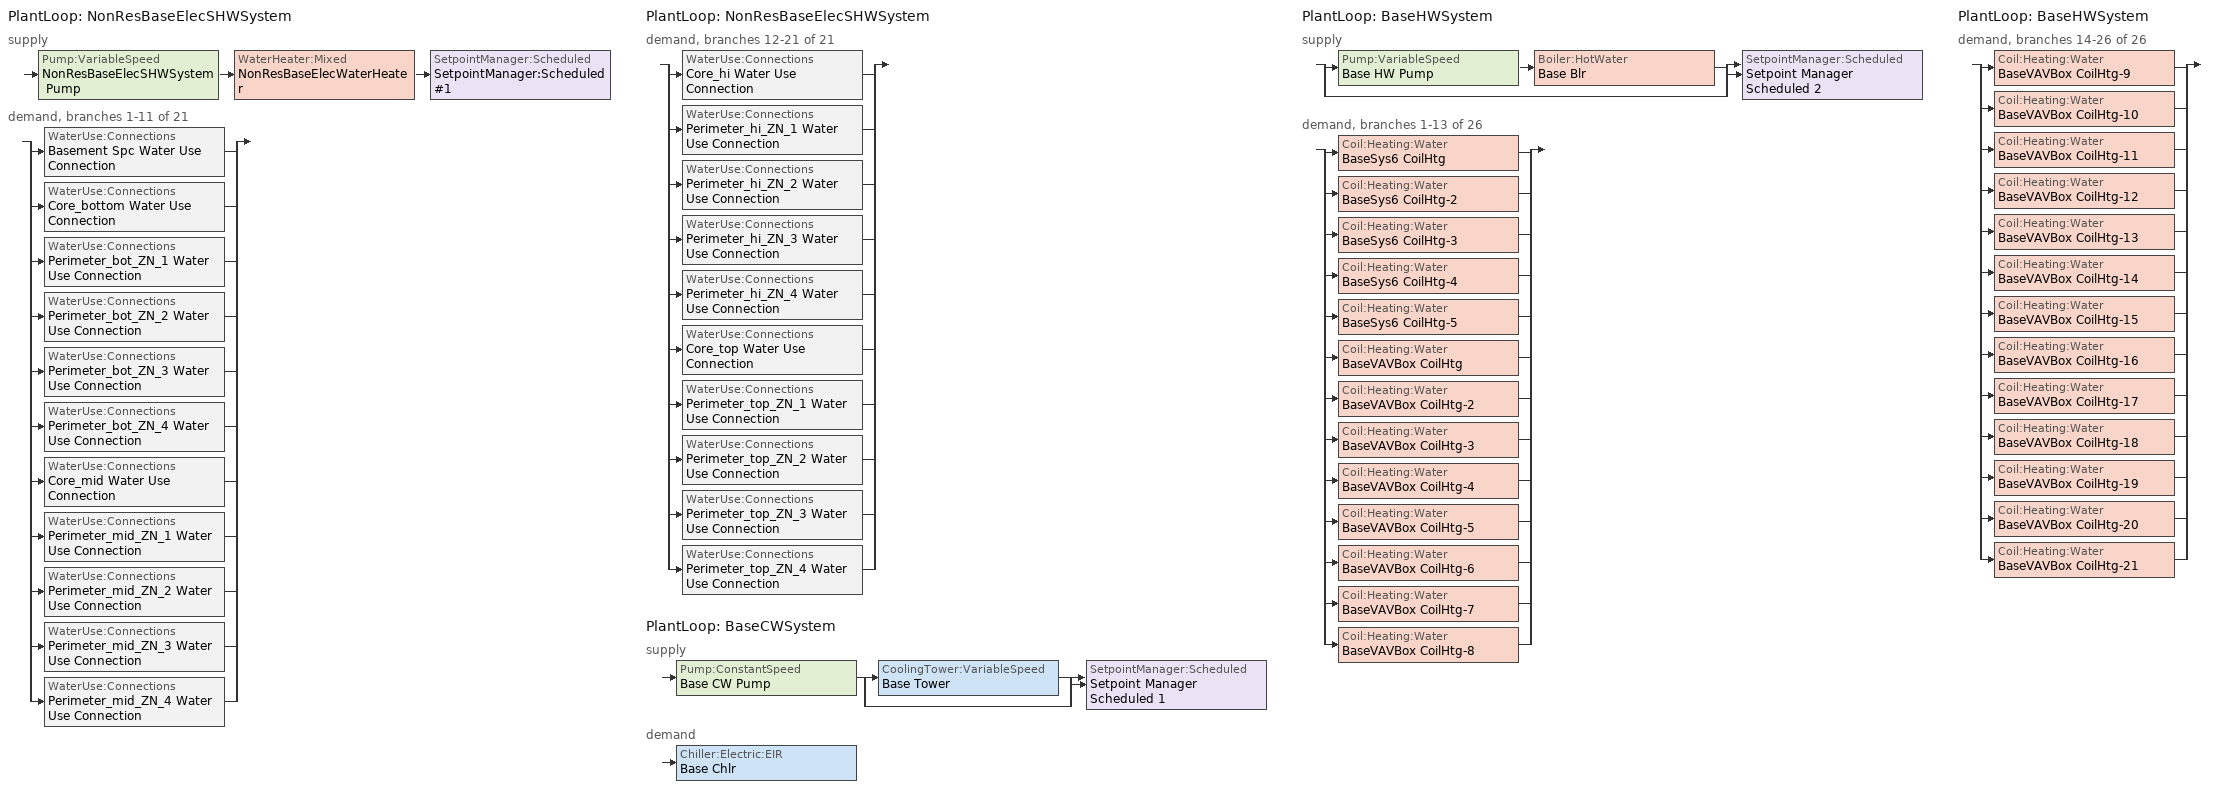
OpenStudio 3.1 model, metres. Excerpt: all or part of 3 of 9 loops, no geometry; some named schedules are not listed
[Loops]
PlantLoop 'NonResBaseElecSHWSystem'
 supply: Pump:VariableSpeed 'NonResBaseElecSHWSystem Pump' > WaterHeater:Mixed 'NonResBaseElecWaterHeater' > SetpointManager:Scheduled 'SetpointManager:Scheduled #1'
 demand, branches 1-11 of 21: split
  | WaterUse:Connections 'Basement Spc Water Use Connection'
  | WaterUse:Connections 'Core_bottom Water Use Connection'
  | WaterUse:Connections 'Perimeter_bot_ZN_1 Water Use Connection'
  | WaterUse:Connections 'Perimeter_bot_ZN_2 Water Use Connection'
  | WaterUse:Connections 'Perimeter_bot_ZN_3 Water Use Connection'
  | WaterUse:Connections 'Perimeter_bot_ZN_4 Water Use Connection'
  | WaterUse:Connections 'Core_mid Water Use Connection'
  | WaterUse:Connections 'Perimeter_mid_ZN_1 Water Use Connection'
  | WaterUse:Connections 'Perimeter_mid_ZN_2 Water Use Connection'
  | WaterUse:Connections 'Perimeter_mid_ZN_3 Water Use Connection'
  | WaterUse:Connections 'Perimeter_mid_ZN_4 Water Use Connection'
PlantLoop 'NonResBaseElecSHWSystem'
 demand, branches 12-21 of 21: split
  | WaterUse:Connections 'Core_hi Water Use Connection'
  | WaterUse:Connections 'Perimeter_hi_ZN_1 Water Use Connection'
  | WaterUse:Connections 'Perimeter_hi_ZN_2 Water Use Connection'
  | WaterUse:Connections 'Perimeter_hi_ZN_3 Water Use Connection'
  | WaterUse:Connections 'Perimeter_hi_ZN_4 Water Use Connection'
  | WaterUse:Connections 'Core_top Water Use Connection'
  | WaterUse:Connections 'Perimeter_top_ZN_1 Water Use Connection'
  | WaterUse:Connections 'Perimeter_top_ZN_2 Water Use Connection'
  | WaterUse:Connections 'Perimeter_top_ZN_3 Water Use Connection'
  | WaterUse:Connections 'Perimeter_top_ZN_4 Water Use Connection'
PlantLoop 'BaseCWSystem'
 supply: Pump:ConstantSpeed 'Base CW Pump' > split
  | CoolingTower:VariableSpeed 'Base Tower'
  | bypass
  join > SetpointManager:Scheduled 'Setpoint Manager Scheduled 1'
 demand: Chiller:Electric:EIR 'Base Chlr'
PlantLoop 'BaseHWSystem'
 supply: split
  | Pump:VariableSpeed 'Base HW Pump' > Boiler:HotWater 'Base Blr'
  | bypass
  join > SetpointManager:Scheduled 'Setpoint Manager Scheduled 2'
 demand, branches 1-13 of 26: split
  | Coil:Heating:Water 'BaseSys6 CoilHtg'
  | Coil:Heating:Water 'BaseSys6 CoilHtg-2'
  | Coil:Heating:Water 'BaseSys6 CoilHtg-3'
  | Coil:Heating:Water 'BaseSys6 CoilHtg-4'
  | Coil:Heating:Water 'BaseSys6 CoilHtg-5'
  | Coil:Heating:Water 'BaseVAVBox CoilHtg'
  | Coil:Heating:Water 'BaseVAVBox CoilHtg-2'
  | Coil:Heating:Water 'BaseVAVBox CoilHtg-3'
  | Coil:Heating:Water 'BaseVAVBox CoilHtg-4'
  | Coil:Heating:Water 'BaseVAVBox CoilHtg-5'
  | Coil:Heating:Water 'BaseVAVBox CoilHtg-6'
  | Coil:Heating:Water 'BaseVAVBox CoilHtg-7'
  | Coil:Heating:Water 'BaseVAVBox CoilHtg-8'
PlantLoop 'BaseHWSystem'
 demand, branches 14-26 of 26: split
  | Coil:Heating:Water 'BaseVAVBox CoilHtg-9'
  | Coil:Heating:Water 'BaseVAVBox CoilHtg-10'
  | Coil:Heating:Water 'BaseVAVBox CoilHtg-11'
  | Coil:Heating:Water 'BaseVAVBox CoilHtg-12'
  | Coil:Heating:Water 'BaseVAVBox CoilHtg-13'
  | Coil:Heating:Water 'BaseVAVBox CoilHtg-14'
  | Coil:Heating:Water 'BaseVAVBox CoilHtg-15'
  | Coil:Heating:Water 'BaseVAVBox CoilHtg-16'
  | Coil:Heating:Water 'BaseVAVBox CoilHtg-17'
  | Coil:Heating:Water 'BaseVAVBox CoilHtg-18'
  | Coil:Heating:Water 'BaseVAVBox CoilHtg-19'
  | Coil:Heating:Water 'BaseVAVBox CoilHtg-20'
  | Coil:Heating:Water 'BaseVAVBox CoilHtg-21'
[PlantLoop] Glycol Concentration=0; Plant Loop Volume {m3}=Autocalculate; Load Distribution Scheme=Optimal
Name | Fluid Type
NonResBaseElecSHWSystem; BaseCWSystem
BaseHWSystem | Water
[Sizing:Plant] Sizing Option=NonCoincident; Zone Timesteps in Averaging Window=1; Coincident Sizing Factor Mode=None
Name | Loop Type | Design Loop Exit Temperature {C} | Loop Design Temperature Difference {deltaC}
NonResBaseElecSHWSystem | Heating | 57.2222 | 44.4444
BaseCWSystem | Condenser | 27.8333 | 5.55556
BaseHWSystem | Heating | 71.1111 | 22.2222
[WaterHeater:Mixed]
NonResBaseElecWaterHeater: Tank Volume {m3}=0.679451; Setpoint Temperature Schedule=NonResBaseElecWaterHeater Setpoint Temp; Deadband Temperature Difference {deltaC}=2; Maximum Temperature Limit {C}=82.22; Heater Control Type=Cycle; Heater Maximum Capacity {W}=52315.8; Heater Fuel Type=Electricity; Heater Thermal Efficiency=1; Off Cycle Parasitic Fuel Consumption Rate {W}=0; Off Cycle Parasitic Heat Fraction to Tank=0.8; On Cycle Parasitic Fuel Consumption Rate {W}=0; Ambient Temperature Indicator=Schedule; Ambient Temperature Schedule=NonResBaseElecWaterHeater Ambient Temperature; Off Cycle Loss Coefficient to Ambient Temperature {W/K}=3.51839; On Cycle Loss Coefficient to Ambient Temperature {W/K}=6; Use Side Effectiveness=1; Source Side Effectiveness=1; Use Side Design Flow Rate {m3/s}=autosize; Source Side Design Flow Rate {m3/s}=autosize; Indirect Water Heating Recovery Time {hr}=1.5; Source Side Flow Control Mode=IndirectHeatPrimarySetpoint
[Pump:VariableSpeed] Rated Pump Head {Pa}=0; Pump Control Type=Intermittent; Skin Loss Radiative Fraction=0.5; Design Power Sizing Method=PowerPerFlowPerPressure; Design Electric Power per Unit Flow Rate {W/(m3/s)}=348701.1; Design Shaft Power per Unit Flow Rate per Unit Head {W-s/m3-Pa}=1.28205; Design Minimum Flow Rate Fraction=0
Name | Motor Efficiency | Coefficient 1 of the Part Load Performance Curve | Coefficient 2 of the Part Load Performance Curve | Coefficient 3 of the Part Load Performance Curve | Coefficient 4 of the Part Load Performance Curve
NonResBaseElecSHWSystem Pump
Base HW Pump | 1 | 0.0273 | -0.1317 | 0.6642 | 0.4445
[SetpointManager:Scheduled] Control Variable=Temperature
Name | Schedule | Setpoint Node or NodeList
SetpointManager:Scheduled #1 | NonResBaseElecSHWSystem Supply Temp Schedule | NonResBaseElecSHWSystem Supply Mixer Outlet Node
Setpoint Manager Scheduled 1 | BaseCWSystem Supply Temp Schedule | BaseCWSystem Supply Mixer Outlet Node
Setpoint Manager Scheduled 2 | BaseHWSystem Supply Temp Schedule | BaseHWSystem Supply Mixer Outlet Node
[WaterUse:Connections] Drain Water Heat Exchanger Type=None; Drain Water Heat Exchanger Destination=Plant
Name | Water Use Equipment Name 1
Basement Spc Water Use Connection | Basement Spc Water Use Equipment
Core_bottom Water Use Connection | Core_bottom Water Use Equipment
Perimeter_bot_ZN_1 Water Use Connection | Perimeter_bot_ZN_1 Water Use Equipment
Perimeter_bot_ZN_2 Water Use Connection | Perimeter_bot_ZN_2 Water Use Equipment
Perimeter_bot_ZN_3 Water Use Connection | Perimeter_bot_ZN_3 Water Use Equipment
Perimeter_bot_ZN_4 Water Use Connection | Perimeter_bot_ZN_4 Water Use Equipment
Core_mid Water Use Connection | Core_mid Water Use Equipment
Perimeter_mid_ZN_1 Water Use Connection | Perimeter_mid_ZN_1 Water Use Equipment
Perimeter_mid_ZN_2 Water Use Connection | Perimeter_mid_ZN_2 Water Use Equipment
Perimeter_mid_ZN_3 Water Use Connection | Perimeter_mid_ZN_3 Water Use Equipment
Perimeter_mid_ZN_4 Water Use Connection | Perimeter_mid_ZN_4 Water Use Equipment
Core_hi Water Use Connection | Core_hi Water Use Equipment
Perimeter_hi_ZN_1 Water Use Connection | Perimeter_hi_ZN_1 Water Use Equipment
Perimeter_hi_ZN_2 Water Use Connection | Perimeter_hi_ZN_2 Water Use Equipment
Perimeter_hi_ZN_3 Water Use Connection | Perimeter_hi_ZN_3 Water Use Equipment
Perimeter_hi_ZN_4 Water Use Connection | Perimeter_hi_ZN_4 Water Use Equipment
Core_top Water Use Connection | Core_top Water Use Equipment
Perimeter_top_ZN_1 Water Use Connection | Perimeter_top_ZN_1 Water Use Equipment
Perimeter_top_ZN_2 Water Use Connection | Perimeter_top_ZN_2 Water Use Equipment
Perimeter_top_ZN_3 Water Use Connection | Perimeter_top_ZN_3 Water Use Equipment
Perimeter_top_ZN_4 Water Use Connection | Perimeter_top_ZN_4 Water Use Equipment
[WaterUse:Equipment:Definition]
Name | Peak Flow Rate {m3/s} | Target Temperature Schedule
Basement Spc Water Use Definition | 3.62955e-05 | Basement Spc Target SHW Temp
Core_bottom Water Use Definition | 2.57954e-05 | Core_bottom Target SHW Temp
Perimeter_bot_ZN_1 Water Use Definition | 3.19263e-06 | Perimeter_bot_ZN_1 Target SHW Temp
Perimeter_bot_ZN_2 Water Use Definition | 2.05742e-06 | Perimeter_bot_ZN_2 Target SHW Temp
Perimeter_bot_ZN_3 Water Use Definition | 3.19265e-06 | Perimeter_bot_ZN_3 Target SHW Temp
Perimeter_bot_ZN_4 Water Use Definition | 2.0574e-06 | Perimeter_bot_ZN_4 Target SHW Temp
Core_mid Water Use Definition | 0.000128976 | Core_mid Target SHW Temp
Perimeter_mid_ZN_1 Water Use Definition | 1.59632e-05 | Perimeter_mid_ZN_1 Target SHW Temp
Perimeter_mid_ZN_2 Water Use Definition | 1.02871e-05 | Perimeter_mid_ZN_2 Target SHW Temp
Perimeter_mid_ZN_3 Water Use Definition | 1.59633e-05 | Perimeter_mid_ZN_3 Target SHW Temp
Perimeter_mid_ZN_4 Water Use Definition | 1.0287e-05 | Perimeter_mid_ZN_4 Target SHW Temp
Core_hi Water Use Definition | 0.000128976 | Core_hi Target SHW Temp
Perimeter_hi_ZN_1 Water Use Definition | 1.59632e-05 | Perimeter_hi_ZN_1 Target SHW Temp
Perimeter_hi_ZN_2 Water Use Definition | 1.02871e-05 | Perimeter_hi_ZN_2 Target SHW Temp
Perimeter_hi_ZN_3 Water Use Definition | 1.59633e-05 | Perimeter_hi_ZN_3 Target SHW Temp
Perimeter_hi_ZN_4 Water Use Definition | 1.0287e-05 | Perimeter_hi_ZN_4 Target SHW Temp
Core_top Water Use Definition | 2.57954e-05 | Core_top Target SHW Temp
Perimeter_top_ZN_1 Water Use Definition | 3.19263e-06 | Perimeter_top_ZN_1 Target SHW Temp
Perimeter_top_ZN_2 Water Use Definition | 2.05742e-06 | Perimeter_top_ZN_2 Target SHW Temp
Perimeter_top_ZN_3 Water Use Definition | 3.19265e-06 | Perimeter_top_ZN_3 Target SHW Temp
Perimeter_top_ZN_4 Water Use Definition | 2.0574e-06 | Perimeter_top_ZN_4 Target SHW Temp
[WaterUse:Equipment] Flow Rate Fraction Schedule=OfficeServiceHotWater
Name | Water Use Equipment Definition
Basement Spc Water Use Equipment | Basement Spc Water Use Definition
Core_bottom Water Use Equipment | Core_bottom Water Use Definition
Perimeter_bot_ZN_1 Water Use Equipment | Perimeter_bot_ZN_1 Water Use Definition
Perimeter_bot_ZN_2 Water Use Equipment | Perimeter_bot_ZN_2 Water Use Definition
Perimeter_bot_ZN_3 Water Use Equipment | Perimeter_bot_ZN_3 Water Use Definition
Perimeter_bot_ZN_4 Water Use Equipment | Perimeter_bot_ZN_4 Water Use Definition
Core_mid Water Use Equipment | Core_mid Water Use Definition
Perimeter_mid_ZN_1 Water Use Equipment | Perimeter_mid_ZN_1 Water Use Definition
Perimeter_mid_ZN_2 Water Use Equipment | Perimeter_mid_ZN_2 Water Use Definition
Perimeter_mid_ZN_3 Water Use Equipment | Perimeter_mid_ZN_3 Water Use Definition
Perimeter_mid_ZN_4 Water Use Equipment | Perimeter_mid_ZN_4 Water Use Definition
Core_hi Water Use Equipment | Core_hi Water Use Definition
Perimeter_hi_ZN_1 Water Use Equipment | Perimeter_hi_ZN_1 Water Use Definition
Perimeter_hi_ZN_2 Water Use Equipment | Perimeter_hi_ZN_2 Water Use Definition
Perimeter_hi_ZN_3 Water Use Equipment | Perimeter_hi_ZN_3 Water Use Definition
Perimeter_hi_ZN_4 Water Use Equipment | Perimeter_hi_ZN_4 Water Use Definition
Core_top Water Use Equipment | Core_top Water Use Definition
Perimeter_top_ZN_1 Water Use Equipment | Perimeter_top_ZN_1 Water Use Definition
Perimeter_top_ZN_2 Water Use Equipment | Perimeter_top_ZN_2 Water Use Definition
Perimeter_top_ZN_3 Water Use Equipment | Perimeter_top_ZN_3 Water Use Definition
Perimeter_top_ZN_4 Water Use Equipment | Perimeter_top_ZN_4 Water Use Definition
[CoolingTower:VariableSpeed]
Base Tower: Model Type=CoolToolsCrossFlow; Design Inlet Air Wet-Bulb Temperature {C}=22.2778; Design Approach Temperature {deltaC}=5.55556; Design Range Temperature {deltaC}=5.55556; Design Water Flow Rate {m3/s}=autosize; Design Air Flow Rate {m3/s}=autosize; Design Fan Power {W}=autosize; Fan Power Ratio Function of Air Flow Rate Ratio Curve=Cooling Tower Variable Speed 1 Fan Power Ratio Curve; Minimum Air Flow Rate Ratio=0.5; Fraction of Tower Capacity in Free Convection Regime=0.125; Basin Heater Capacity {W/K}=0; Basin Heater Setpoint Temperature {C}=2; Evaporation Loss Mode=SaturatedExit; Evaporation Loss Factor {percent/K}=0.2; Drift Loss Percent {percent}=0.008; Blowdown Calculation Mode=ConcentrationRatio; Blowdown Concentration Ratio=3; Number of Cells=1; Sizing Factor=1
[Pump:ConstantSpeed]
Base CW Pump: Rated Flow Rate {m3/s}=autosize; Rated Pump Head {Pa}=0; Rated Power Consumption {W}=autosize; Motor Efficiency=1; Fraction of Motor Inefficiencies to Fluid Stream=0; Pump Control Type=Intermittent; Design Power Sizing Method=PowerPerFlowPerPressure; Design Electric Power per Unit Flow Rate {W/(m3/s)}=348701.1; Design Shaft Power per Unit Flow Rate per Unit Head {W-s/m3-Pa}=1.28205
[Boiler:HotWater]
Base Blr: Fuel Type=NaturalGas; Nominal Thermal Efficiency=0.9; Efficiency Curve Temperature Evaluation Variable=EnteringBoiler; Normalized Boiler Efficiency Curve=BlrHWCondBlrFIRRatio_fQRatioTewtSI; Water Outlet Upper Temperature Limit {C}=99; Boiler Flow Mode=LeavingSetpointModulated; Parasitic Electric Load {W}=0; Sizing Factor=1
[Chiller:Electric:EIR]
Base Chlr: Reference Capacity {W}=Autosize; Reference COP {W/W}=5.06043; Reference Entering Condenser Fluid Temperature {C}=27.8333; Reference Chilled Water Flow Rate {m3/s}=Autosize; Cooling Capacity Function of Temperature Curve=ChlrWtrCentPathBGtEql600tonQRatio_fTchwsTcwsSI; Electric Input to Cooling Output Ratio Function of Temperature Curve=ChlrWtrCentPathBGtEql600tonEIRRatio_fTchwsTcwsSI; Electric Input to Cooling Output Ratio Function of Part Load Ratio Curve=ChlrWtrCentPathBGtEql600tonEIRRatio_fQRatio; Minimum Part Load Ratio=0.15; Minimum Unloading Ratio=0.15; Condenser Type=WaterCooled; Chiller Flow Mode=LeavingSetpointModulated; Design Heat Recovery Water Flow Rate {m3/s}=Autosize; Sizing Factor=1; Basin Heater Capacity {W/K}=0; Basin Heater Setpoint Temperature {C}=10; Condenser Heat Recovery Relative Capacity Fraction=1
[Coil:Heating:Water] Availability Schedule=Always On Discrete; Rated Inlet Water Temperature {C}=71.1111; Rated Inlet Air Temperature {C}=16.6; Rated Outlet Water Temperature {C}=48.8889; Rated Outlet Air Temperature {C}=32.2
BaseSys6 CoilHtg; BaseSys6 CoilHtg-2; BaseSys6 CoilHtg-3; BaseSys6 CoilHtg-4; BaseSys6 CoilHtg-5; BaseVAVBox CoilHtg; BaseVAVBox CoilHtg-2; BaseVAVBox CoilHtg-3; BaseVAVBox CoilHtg-4; BaseVAVBox CoilHtg-5; BaseVAVBox CoilHtg-6; BaseVAVBox CoilHtg-7; BaseVAVBox CoilHtg-8; BaseVAVBox CoilHtg-9; BaseVAVBox CoilHtg-10; BaseVAVBox CoilHtg-11; BaseVAVBox CoilHtg-12; BaseVAVBox CoilHtg-13; BaseVAVBox CoilHtg-14; BaseVAVBox CoilHtg-15; BaseVAVBox CoilHtg-16; BaseVAVBox CoilHtg-17; BaseVAVBox CoilHtg-18; BaseVAVBox CoilHtg-19; BaseVAVBox CoilHtg-20; BaseVAVBox CoilHtg-21
[Controller:WaterCoil] Action=Normal; Minimum Actuated Flow {m3/s}=0
Name | Water Coil | Controller Convergence Tolerance {deltaC}
Controller Water Coil 1 | BaseSys6 CoilHtg | 0.1
Controller Water Coil 3 | BaseSys6 CoilHtg-2 | 0.1
Controller Water Coil 5 | BaseSys6 CoilHtg-3 | 0.1
Controller Water Coil 7 | BaseSys6 CoilHtg-4 | 0.1
Controller Water Coil 9 | BaseSys6 CoilHtg-5 | 0.1
Controller Water Coil 11 | BaseVAVBox CoilHtg
Controller Water Coil 12 | BaseVAVBox CoilHtg-2
Controller Water Coil 13 | BaseVAVBox CoilHtg-3
Controller Water Coil 14 | BaseVAVBox CoilHtg-4
Controller Water Coil 15 | BaseVAVBox CoilHtg-5
Controller Water Coil 16 | BaseVAVBox CoilHtg-6
Controller Water Coil 17 | BaseVAVBox CoilHtg-7
Controller Water Coil 18 | BaseVAVBox CoilHtg-8
Controller Water Coil 19 | BaseVAVBox CoilHtg-9
Controller Water Coil 20 | BaseVAVBox CoilHtg-10
Controller Water Coil 21 | BaseVAVBox CoilHtg-11
Controller Water Coil 22 | BaseVAVBox CoilHtg-12
Controller Water Coil 23 | BaseVAVBox CoilHtg-13
Controller Water Coil 24 | BaseVAVBox CoilHtg-14
Controller Water Coil 25 | BaseVAVBox CoilHtg-15
Controller Water Coil 26 | BaseVAVBox CoilHtg-16
Controller Water Coil 27 | BaseVAVBox CoilHtg-17
Controller Water Coil 28 | BaseVAVBox CoilHtg-18
Controller Water Coil 29 | BaseVAVBox CoilHtg-19
Controller Water Coil 30 | BaseVAVBox CoilHtg-20
Controller Water Coil 31 | BaseVAVBox CoilHtg-21
[Curve:Biquadratic] Minimum Value of y=15.56
Name | Coefficient1 Constant | Coefficient2 x | Coefficient3 x**2 | Coefficient4 y | Coefficient5 y**2 | Coefficient6 x*y | Minimum Value of x | Maximum Value of x | Maximum Value of y | Minimum Curve Output | Maximum Curve Output
BlrHWCondBlrFIRRatio_fQRatioTewtSI | 1.19381 | -0.110825 | 0.039514 | -0.006371 | 3.8e-05 | 0.00083 | 0.1 | 1 | 71.1 | 0.93 | 1.05
ChlrWtrCentPathBGtEql600tonQRatio_fTchwsTcwsSI | 0.854454 | 0.042526 | -0.000185 | 0.011697 | -0.000497 | -0.000412 | 4.44 | 12.22 | 29.44 | 0.9 | 1.33
ChlrWtrCentPathBGtEql600tonEIRRatio_fTchwsTcwsSI | 0.737625 | 0.001456 | -0.000223 | 0.007116 | 0.000267 | -0.000735 | 4.44 | 12.22 | 29.44 | 0.76 | 1.08
[Curve:Cubic]
Cooling Tower Variable Speed 1 Fan Power Ratio Curve: Coefficient1 Constant=-0.0093; Coefficient2 x=0.0512; Coefficient3 x**2=-0.0838; Coefficient4 x**3=1.0419; Minimum Value of x=0.15; Maximum Value of x=1
[Curve:Quadratic]
ChlrWtrCentPathBGtEql600tonEIRRatio_fQRatio: Coefficient1 Constant=0.107426; Coefficient2 x=0.156775; Coefficient3 x**2=0.739345; Minimum Value of x=0.1; Maximum Value of x=100; Minimum Curve Output=0.13
[Schedule:Day]
OnDay: 1, 0, 1, 2, 0, 1, 3, 0, 1, 4, 0, 1, 5, 0, 1, 6, 0, 1, 7, 0, 1, 8, 0, 1, 9, 0, 1, 10, 0, 1, 11, 0, 1, 12, 0, 1, 13, 0, 1, 14, 0, 1, 15, 0, 1, 16, 0, 1, 17, 0, 1, 18, 0, 1, 19, 0, 1, 20, 0, 1, 21, 0, 1, 22, 0, 1, 23, 0, 1, 24, 0, 1
OffDay: 1, 0, 0, 2, 0, 0, 3, 0, 0, 4, 0, 0, 5, 0, 0, 6, 0, 0, 7, 0, 0, 8, 0, 0, 9, 0, 0, 10, 0, 0, 11, 0, 0, 12, 0, 0, 13, 0, 0, 14, 0, 0, 15, 0, 0, 16, 0, 0, 17, 0, 0, 18, 0, 0, 19, 0, 0, 20, 0, 0, 21, 0, 0, 22, 0, 0, 23, 0, 0, 24, 0, 0
OfficeServiceHotWaterSun: 1, 0, 0.04, 2, 0, 0.04, 3, 0, 0.04, 4, 0, 0.04, 5, 0, 0.04, 6, 0, 0.07, 7, 0, 0.04, 8, 0, 0.04, 9, 0, 0.04, 10, 0, 0.04, 11, 0, 0.04, 12, 0, 0.06, 13, 0, 0.06, 14, 0, 0.09, 15, 0, 0.06, 16, 0, 0.04, 17, 0, 0.04, 18, 0, 0.04, 19, 0, 0.04, 20, 0, 0.04, 21, 0, 0.04, 22, 0, 0.07, 23, 0, 0.04, 24, 0, 0.04
OfficeServiceHotWaterWD: 1, 0, 0.05, 2, 0, 0.05, 3, 0, 0.05, 4, 0, 0.05, 5, 0, 0.05, 6, 0, 0.08, 7, 0, 0.07, 8, 0, 0.19, 9, 0, 0.35, 10, 0, 0.38, 11, 0, 0.39, 12, 0, 0.47, 13, 0, 0.57, 14, 0, 0.54, 15, 0, 0.34, 16, 0, 0.33, 17, 0, 0.44, 18, 0, 0.26, 19, 0, 0.21, 20, 0, 0.15, 21, 0, 0.17, 22, 0, 0.08, 23, 0, 0.05, 24, 0, 0.05
OfficeServiceHotWaterSat: 1, 0, 0.05, 2, 0, 0.05, 3, 0, 0.05, 4, 0, 0.05, 5, 0, 0.05, 6, 0, 0.08, 7, 0, 0.07, 8, 0, 0.11, 9, 0, 0.15, 10, 0, 0.21, 11, 0, 0.19, 12, 0, 0.23, 13, 0, 0.2, 14, 0, 0.19, 15, 0, 0.15, 16, 0, 0.12, 17, 0, 0.14, 18, 0, 0.07, 19, 0, 0.07, 20, 0, 0.07, 21, 0, 0.07, 22, 0, 0.09, 23, 0, 0.05, 24, 0, 0.05
Schedule:Day #2: 24, 0, 20
Schedule:Day #5; Schedule:Day #6; Schedule:Day #7: 24, 0, 57.2222
Schedule Day 1: 24, 0, 21.1111
Schedule Day 2: 24, 0, 71.1111
[Schedule:Week]
OfficeServiceHotWaterWk: OfficeServiceHotWaterSun, OfficeServiceHotWaterWD, OfficeServiceHotWaterWD, OfficeServiceHotWaterWD, OfficeServiceHotWaterWD, OfficeServiceHotWaterWD, OfficeServiceHotWaterSat, OfficeServiceHotWaterSun, OnDay, OffDay, OfficeServiceHotWaterSun, OfficeServiceHotWaterSun
[Schedule:Year]
OfficeServiceHotWater: 12, 31, OfficeServiceHotWaterWk
[Schedule:Ruleset]
Name | Default Day Schedule
NonResBaseElecWaterHeater Ambient Temperature | Schedule:Day #2
NonResBaseElecWaterHeater Setpoint Temp | Schedule:Day #5
NonResBaseElecSHWSystem Supply Temp Schedule | Schedule:Day #6
Basement Spc Target SHW Temp | Schedule:Day #7
Core_bottom Target SHW Temp | Schedule:Day #9
Perimeter_bot_ZN_1 Target SHW Temp | Schedule:Day #11
Perimeter_bot_ZN_2 Target SHW Temp | Schedule:Day #13
Perimeter_bot_ZN_3 Target SHW Temp | Schedule:Day #15
Perimeter_bot_ZN_4 Target SHW Temp | Schedule:Day #17
Core_mid Target SHW Temp | Schedule:Day #19
Perimeter_mid_ZN_1 Target SHW Temp | Schedule:Day #21
Perimeter_mid_ZN_2 Target SHW Temp | Schedule:Day #23
Perimeter_mid_ZN_3 Target SHW Temp | Schedule:Day #25
Perimeter_mid_ZN_4 Target SHW Temp | Schedule:Day #27
Core_hi Target SHW Temp | Schedule:Day #29
Perimeter_hi_ZN_1 Target SHW Temp | Schedule:Day #31
Perimeter_hi_ZN_2 Target SHW Temp | Schedule:Day #33
Perimeter_hi_ZN_3 Target SHW Temp | Schedule:Day #35
Perimeter_hi_ZN_4 Target SHW Temp | Schedule:Day #37
Core_top Target SHW Temp | Schedule:Day #39
Perimeter_top_ZN_1 Target SHW Temp | Schedule:Day #41
Perimeter_top_ZN_2 Target SHW Temp | Schedule:Day #43
Perimeter_top_ZN_3 Target SHW Temp | Schedule:Day #45
Perimeter_top_ZN_4 Target SHW Temp | Schedule:Day #47
BaseCWSystem Supply Temp Schedule | Schedule Day 1
BaseHWSystem Supply Temp Schedule | Schedule Day 2
[Schedule:Constant]
Always On Discrete: Value=1
